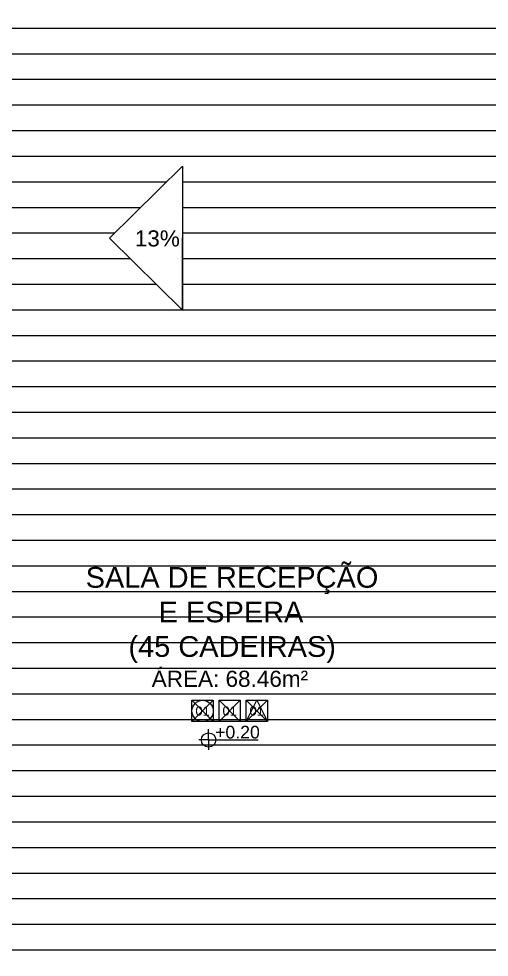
# Model space of a CAD drawing. Header units: millimetres. Extents: x 2125 to 3408, y 1171 to 1686.
# Drawn here: x 3386.1 to 3390.18, y 1521.27 to 1529.41 of the extents above; entities that cross this region are included whole.
import ezdxf
from ezdxf.enums import TextEntityAlignment as Align

# ---------------------------------------------------------------- set-up
doc = ezdxf.new("R2010")
doc.units = ezdxf.units.MM
for name, color, linetype in [('cobertura', 1, 'Continuous'), ('cotas', 7, 'Continuous'), ('TEXTO01', 7, 'Continuous'), ('TEXTO02', 3, 'Continuous'), ('TEXTO03', 2, 'Continuous'), ('TEXTO_ESP_FORRO', 62, 'Continuous'), ('TEXTO_ESP_PAREDES', 10, 'Continuous'), ('TEXTO_ESP_PISO', 150, 'Continuous')]:
    doc.layers.add(name, color=color, linetype=linetype)
doc.styles.add('ARIAL', font='sanss___.ttf')
doc.styles.add('TEXTO1', font='swissko.ttf', dxfattribs={"width": 0.6, "height": 0.1})

# ---------------------------------------------------------------- blocks, each defined once
blk = doc.blocks.new('Esp_Pis_Par_For_Esc100')
at = {"layer": 'DEFPOINTS'}
for p, q in [((0, 0.37), (0.37, 0)), ((0.37, 0.37), (0, 0)), ((0.47, 0.37), (0.84, 0)), ((0.84, 0.37), (0.47, 0)), ((0.94, 0.37), (1.31, 0)), ((1.31, 0.37), (0.94, 0)), ((0.47, 0), (0.37, 0)), ((0.94, 0), (0.84, 0))]:
    blk.add_line(p, q, dxfattribs=at)
for points in [[(0.37, 0.37), (0.37, 0), (0, 0), (0, 0.37)], [(1.31, 0.37), (1.31, 0), (0.94, 0), (0.94, 0.37)]]:
    blk.add_lwpolyline(points, close=True, dxfattribs=at)
at = {"layer": 'TEXTO_ESP_FORRO'}
blk.add_lwpolyline([(0.94, 0), (1.125, 0.37), (1.31, 0)], close=True, dxfattribs=at)
at = {"layer": 'TEXTO_ESP_PAREDES'}
blk.add_lwpolyline([(0.84, 0.37), (0.84, 0), (0.47, 0), (0.47, 0.37)], close=True, dxfattribs=at)
at = {"layer": 'TEXTO_ESP_PISO'}
blk.add_circle((0.185, 0.185), 0.185, dxfattribs=at)
at = {"layer": 'TEXTO_ESP_FORRO', "color": 3, "linetype": 'ByBlock', "style": 'ARIAL', "text_generation_flag": 6}
blk.add_attdef('FOR', text='', height=0.16, rotation=180, dxfattribs=at).set_placement((1.125, 0.185), align=Align.MIDDLE_CENTER)
at = {"layer": 'TEXTO_ESP_PAREDES', "color": 3, "linetype": 'ByBlock', "ltscale": 0.0001, "style": 'ARIAL', "text_generation_flag": 6}
blk.add_attdef('PAR', text='', height=0.16, rotation=180, dxfattribs=at).set_placement((0.655, 0.185), align=Align.MIDDLE_CENTER)
at = {"layer": 'TEXTO_ESP_PISO', "color": 3, "linetype": 'ByBlock', "style": 'ARIAL', "text_generation_flag": 6}
blk.add_attdef('PIS', text='', height=0.16, rotation=180, dxfattribs=at).set_placement((0.185, 0.185), align=Align.MIDDLE_CENTER)
blk = doc.blocks.new('new block4')
at = {"layer": 'TEXTO01'}
h = blk.add_hatch(dxfattribs=at)
h.set_pattern_fill('ANGLE', color=256)
h.set_pattern_definition([(0, (-2260.456, -913.906), (0, 6.985), [5.08, -1.905]), (90, (-2260.456, -913.906), (-6.985, 4e-16), [5.08, -1.905])])
h.paths.add_polyline_path([(0, 0), (0, -0.0624, 0.414214), (0.0624, 0)])
h.paths.add_polyline_path([(0, 0), (0, 0.0624, 0.414214), (-0.0624, 0)])
for q in [(0, 0.093), (-0.0862, 0), (0.4292, 0), (0, -0.0852)]:
    blk.add_line((0, 0), q, dxfattribs=at)
blk.add_circle((0, 0), 0.0624, dxfattribs=at)

msp = doc.modelspace()

# ---------------------------------------------------------------- hatches: boundary and pattern name
at = {"layer": 'cobertura'}
h = msp.add_hatch(dxfattribs=at)
h.set_pattern_fill('ANSI31', color=256, scale=0.07, angle=315)
h.set_pattern_definition([(0, (1004.02428, 690.56013), (7e-17, 0.22225), [])])
h.paths.add_polyline_path([(3391.8464, 1534.731), (3383.1714, 1534.731), (3383.1714, 1520.231), (3391.4714, 1520.231), (3391.4714, 1527.881), (3391.8464, 1527.881)])
h.paths.add_polyline_path([(3387.5195, 1528.133), (3387.5195, 1526.8831), (3386.8834, 1527.5081)], flags=16)
h.paths.add_polyline_path([(3386.8964, 1527.3675), (3387.6076, 1527.3675), (3387.6076, 1527.6512), (3386.8964, 1527.6512)], flags=24)

# ---------------------------------------------------------------- linework, layer by layer
for p, q in [((3386.8834, 1527.5081), (3387.5195, 1528.133)), ((3387.5195, 1528.133), (3387.5195, 1526.8831)), ((3386.8834, 1527.5081), (3387.5195, 1526.8831)), ((3387.5195, 1526.8831), (3387.5195, 1527.5081))]:
    msp.add_line(p, q)

# ---------------------------------------------------------------- block references
at = {"layer": 'TEXTO01'}
msp.add_blockref('new block4', (3387.7458, 1523.1524), dxfattribs=at)
at = {"layer": 'TEXTO02', "xscale": 0.5, "yscale": 0.5, "zscale": 0.5}
msp.add_blockref('Esp_Pis_Par_For_Esc100', (3387.6012, 1523.3117), dxfattribs=at).add_auto_attribs({'PIS': '01', 'PAR': '01', 'FOR': '01'})

# ---------------------------------------------------------------- texts
at = {"layer": 'cotas', "ltscale": 0.0001, "insert": (3387.7338, 1523.2752), "char_height": 0.11, "width": 0.503613, "attachment_point": 1, "style": 'TEXTO1'}
msp.add_mtext('\\pi0.06832;{\\fSansSerif|b0|i0|c2|p2;\\W1;+0.20}', dxfattribs=at)
at = {"layer": 'TEXTO03', "ltscale": 0.0001, "char_height": 0.12, "width": 3.592802, "attachment_point": 1, "style": 'TEXTO1'}
for s, insert in [('\\pi1.1854;{\\fSansSerif|b0|i0|c2|p2;\\H1.1667x;\\W1;\\C3;13%}', (3385.9191, 1527.5763)), ('\\pi0.55813;{\\fSansSerif|b0|i0|c2|p2;\\H1.5x;\\W1;\\C2;SALA DE RECEPÇÃO\\P\\pi1.1917;E ESPERA\\P\\pi0.92986;(45 CADEIRAS)\\P\\pi1.132;\\H0.77777x;\\C3;ÁREA: 68.46m²}', (3386.1196, 1524.6538))]:
    msp.add_mtext(s, dxfattribs=dict(at, insert=insert))

doc.saveas('drawing.dxf')
